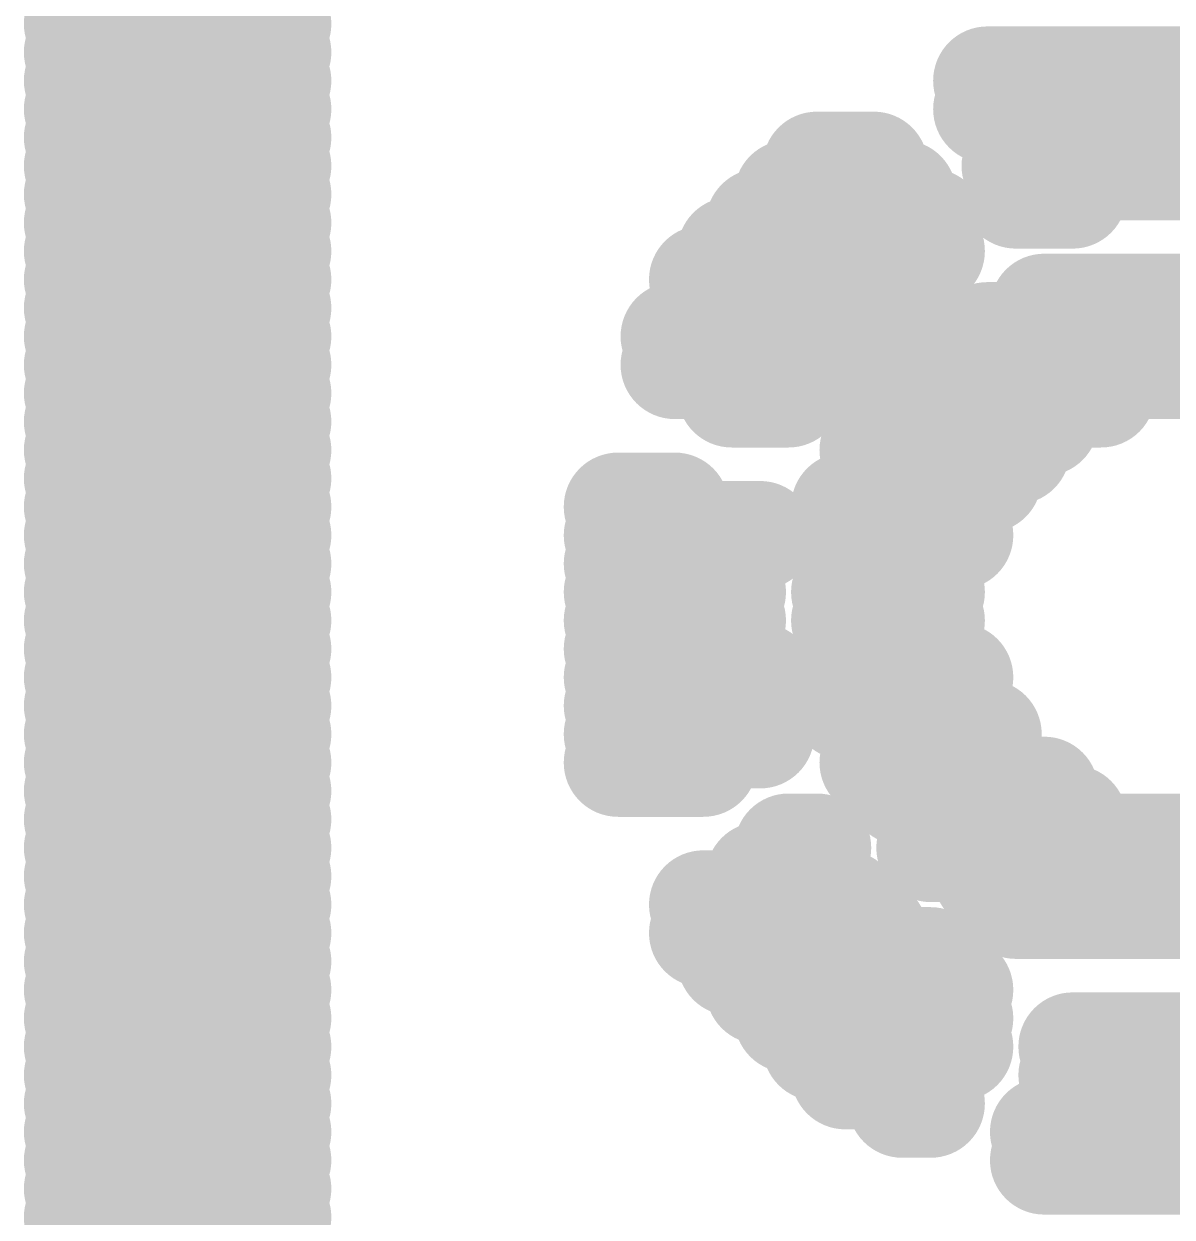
# Model space of a CAD drawing. Header units: inches. Extents: x -4.4 to 45.3, y -0.3 to 53.7.
# Drawn here: x 19.359 to 20.165, y 10.885 to 11.723 of the extents above; entities that cross this region are included whole.
import ezdxf

# ---------------------------------------------------------------- set-up
doc = ezdxf.new("R2010")
doc.units = ezdxf.units.IN
doc.layers.add('Bottom Overlay', color=54, linetype='Continuous')

msp = doc.modelspace()

# ---------------------------------------------------------------- linework, layer by layer
at = {"layer": 'Bottom Overlay'}
for points in [[(19.39683, 11.74286, 0.0762, 0.0762, 0), (19.43671, 11.74286, 0.0762, 0.0762, 0)], [(19.49653, 11.74286, 0.0762, 0.0762, 0), (19.53641, 11.74286, 0.0762, 0.0762, 0)], [(19.39683, 11.72293, 0.0762, 0.0762, 0), (19.43671, 11.72293, 0.0762, 0.0762, 0)], [(19.49653, 11.72293, 0.0762, 0.0762, 0), (19.53641, 11.72293, 0.0762, 0.0762, 0)], [(19.39683, 11.70298, 0.0762, 0.0762, 0), (19.43671, 11.70298, 0.0762, 0.0762, 0)], [(19.49653, 11.70298, 0.0762, 0.0762, 0), (19.53641, 11.70298, 0.0762, 0.0762, 0)], [(19.39683, 11.68304, 0.0762, 0.0762, 0), (19.43671, 11.68304, 0.0762, 0.0762, 0)], [(19.49653, 11.68304, 0.0762, 0.0762, 0), (19.53641, 11.68304, 0.0762, 0.0762, 0)], [(20.03491, 11.68304, 0.0762, 0.0762, 0), (20.25425, 11.68304, 0.0762, 0.0762, 0)], [(19.39683, 11.6631, 0.0762, 0.0762, 0), (19.43671, 11.6631, 0.0762, 0.0762, 0)], [(19.49653, 11.6631, 0.0762, 0.0762, 0), (19.53641, 11.6631, 0.0762, 0.0762, 0)], [(20.03491, 11.6631, 0.0762, 0.0762, 0), (20.23431, 11.6631, 0.0762, 0.0762, 0)], [(19.39683, 11.64316, 0.0762, 0.0762, 0), (19.43671, 11.64316, 0.0762, 0.0762, 0)], [(19.49653, 11.64316, 0.0762, 0.0762, 0), (19.53641, 11.64316, 0.0762, 0.0762, 0)], [(20.05485, 11.64316, 0.0762, 0.0762, 0), (20.23431, 11.64316, 0.0762, 0.0762, 0)], [(19.39683, 11.62322, 0.0762, 0.0762, 0), (19.43671, 11.62322, 0.0762, 0.0762, 0)], [(19.49653, 11.62322, 0.0762, 0.0762, 0), (19.53641, 11.62322, 0.0762, 0.0762, 0)], [(19.91527, 11.62322, 0.0762, 0.0762, 0), (19.95515, 11.62322, 0.0762, 0.0762, 0)], [(20.05485, 11.62322, 0.0762, 0.0762, 0), (20.23431, 11.62322, 0.0762, 0.0762, 0)], [(19.39683, 11.60328, 0.0762, 0.0762, 0), (19.43671, 11.60328, 0.0762, 0.0762, 0)], [(19.49653, 11.60328, 0.0762, 0.0762, 0), (19.53641, 11.60328, 0.0762, 0.0762, 0)], [(19.89533, 11.60328, 0.0762, 0.0762, 0), (19.97509, 11.60328, 0.0762, 0.0762, 0)], [(20.05485, 11.60328, 0.0762, 0.0762, 0), (20.09473, 11.60328, 0.0762, 0.0762, 0)], [(19.39683, 11.58334, 0.0762, 0.0762, 0), (19.43671, 11.58334, 0.0762, 0.0762, 0)], [(19.49653, 11.58334, 0.0762, 0.0762, 0), (19.53641, 11.58334, 0.0762, 0.0762, 0)], [(19.87539, 11.58334, 0.0762, 0.0762, 0), (19.99503, 11.58334, 0.0762, 0.0762, 0)], [(19.39683, 11.5634, 0.0762, 0.0762, 0), (19.43671, 11.5634, 0.0762, 0.0762, 0)], [(19.49653, 11.5634, 0.0762, 0.0762, 0), (19.53641, 11.5634, 0.0762, 0.0762, 0)], [(19.85545, 11.5634, 0.0762, 0.0762, 0), (19.99503, 11.5634, 0.0762, 0.0762, 0)], [(19.39683, 11.54346, 0.0762, 0.0762, 0), (19.43671, 11.54346, 0.0762, 0.0762, 0)], [(19.49653, 11.54346, 0.0762, 0.0762, 0), (19.53641, 11.54346, 0.0762, 0.0762, 0)], [(19.83551, 11.54346, 0.0762, 0.0762, 0), (19.97509, 11.54346, 0.0762, 0.0762, 0)], [(19.39683, 11.52352, 0.0762, 0.0762, 0), (19.43671, 11.52352, 0.0762, 0.0762, 0)], [(19.49653, 11.52352, 0.0762, 0.0762, 0), (19.53641, 11.52352, 0.0762, 0.0762, 0)], [(19.83551, 11.52352, 0.0762, 0.0762, 0), (19.95515, 11.52352, 0.0762, 0.0762, 0)], [(20.07479, 11.52352, 0.0762, 0.0762, 0), (20.25425, 11.52352, 0.0762, 0.0762, 0)], [(19.39683, 11.50358, 0.0762, 0.0762, 0), (19.43671, 11.50358, 0.0762, 0.0762, 0)], [(19.49653, 11.50358, 0.0762, 0.0762, 0), (19.53641, 11.50358, 0.0762, 0.0762, 0)], [(19.81557, 11.50358, 0.0762, 0.0762, 0), (19.93521, 11.50358, 0.0762, 0.0762, 0)], [(20.03491, 11.50358, 0.0762, 0.0762, 0), (20.29414, 11.50358, 0.0762, 0.0762, 0)], [(19.39683, 11.48364, 0.0762, 0.0762, 0), (19.43671, 11.48364, 0.0762, 0.0762, 0)], [(19.49653, 11.48364, 0.0762, 0.0762, 0), (19.53641, 11.48364, 0.0762, 0.0762, 0)], [(19.81557, 11.48364, 0.0762, 0.0762, 0), (19.91527, 11.48364, 0.0762, 0.0762, 0)], [(20.01497, 11.48364, 0.0762, 0.0762, 0), (20.31407, 11.48364, 0.0762, 0.0762, 0)], [(19.39683, 11.4637, 0.0762, 0.0762, 0), (19.43671, 11.4637, 0.0762, 0.0762, 0)], [(19.49653, 11.4637, 0.0762, 0.0762, 0), (19.53641, 11.4637, 0.0762, 0.0762, 0)], [(19.85545, 11.4637, 0.0762, 0.0762, 0), (19.89533, 11.4637, 0.0762, 0.0762, 0)], [(19.99503, 11.4637, 0.0762, 0.0762, 0), (20.11467, 11.4637, 0.0762, 0.0762, 0)], [(19.39683, 11.44376, 0.0762, 0.0762, 0), (19.43671, 11.44376, 0.0762, 0.0762, 0)], [(19.49653, 11.44376, 0.0762, 0.0762, 0), (19.53641, 11.44376, 0.0762, 0.0762, 0)], [(19.97509, 11.44376, 0.0762, 0.0762, 0), (20.07479, 11.44376, 0.0762, 0.0762, 0)], [(19.39683, 11.42382, 0.0762, 0.0762, 0), (19.43671, 11.42382, 0.0762, 0.0762, 0)], [(19.49653, 11.42382, 0.0762, 0.0762, 0), (19.53641, 11.42382, 0.0762, 0.0762, 0)], [(19.95515, 11.42382, 0.0762, 0.0762, 0), (20.05485, 11.42382, 0.0762, 0.0762, 0)], [(19.39683, 11.40388, 0.0762, 0.0762, 0), (19.43671, 11.40388, 0.0762, 0.0762, 0)], [(19.49653, 11.40388, 0.0762, 0.0762, 0), (19.53641, 11.40388, 0.0762, 0.0762, 0)], [(19.95515, 11.40388, 0.0762, 0.0762, 0), (20.03491, 11.40388, 0.0762, 0.0762, 0)], [(19.39683, 11.38394, 0.0762, 0.0762, 0), (19.43671, 11.38394, 0.0762, 0.0762, 0)], [(19.49653, 11.38394, 0.0762, 0.0762, 0), (19.53641, 11.38394, 0.0762, 0.0762, 0)], [(19.77569, 11.38394, 0.0762, 0.0762, 0), (19.81557, 11.38394, 0.0762, 0.0762, 0)], [(19.93521, 11.38394, 0.0762, 0.0762, 0), (20.01497, 11.38394, 0.0762, 0.0762, 0)], [(19.39683, 11.364, 0.0762, 0.0762, 0), (19.43671, 11.364, 0.0762, 0.0762, 0)], [(19.49653, 11.364, 0.0762, 0.0762, 0), (19.53641, 11.364, 0.0762, 0.0762, 0)], [(19.77569, 11.364, 0.0762, 0.0762, 0), (19.87539, 11.364, 0.0762, 0.0762, 0)], [(19.93521, 11.364, 0.0762, 0.0762, 0), (20.01497, 11.364, 0.0762, 0.0762, 0)], [(19.39683, 11.34406, 0.0762, 0.0762, 0), (19.43671, 11.34406, 0.0762, 0.0762, 0)], [(19.49653, 11.34406, 0.0762, 0.0762, 0), (19.53641, 11.34406, 0.0762, 0.0762, 0)], [(19.77569, 11.34406, 0.0762, 0.0762, 0), (19.85545, 11.34406, 0.0762, 0.0762, 0)], [(19.93521, 11.34406, 0.0762, 0.0762, 0), (19.99503, 11.34406, 0.0762, 0.0762, 0)], [(19.39683, 11.32412, 0.0762, 0.0762, 0), (19.43671, 11.32412, 0.0762, 0.0762, 0)], [(19.49653, 11.32412, 0.0762, 0.0762, 0), (19.53641, 11.32412, 0.0762, 0.0762, 0)], [(19.77569, 11.32412, 0.0762, 0.0762, 0), (19.85545, 11.32412, 0.0762, 0.0762, 0)], [(19.93521, 11.32412, 0.0762, 0.0762, 0), (19.99503, 11.32412, 0.0762, 0.0762, 0)], [(19.39683, 11.30418, 0.0762, 0.0762, 0), (19.43671, 11.30418, 0.0762, 0.0762, 0)], [(19.49653, 11.30418, 0.0762, 0.0762, 0), (19.53641, 11.30418, 0.0762, 0.0762, 0)], [(19.77569, 11.30418, 0.0762, 0.0762, 0), (19.85545, 11.30418, 0.0762, 0.0762, 0)], [(19.93521, 11.30418, 0.0762, 0.0762, 0), (19.99503, 11.30418, 0.0762, 0.0762, 0)], [(19.39683, 11.28424, 0.0762, 0.0762, 0), (19.43671, 11.28424, 0.0762, 0.0762, 0)], [(19.49653, 11.28424, 0.0762, 0.0762, 0), (19.53641, 11.28424, 0.0762, 0.0762, 0)], [(19.77569, 11.28424, 0.0762, 0.0762, 0), (19.85545, 11.28424, 0.0762, 0.0762, 0)], [(19.93521, 11.28424, 0.0762, 0.0762, 0), (19.99503, 11.28424, 0.0762, 0.0762, 0)], [(19.39683, 11.2643, 0.0762, 0.0762, 0), (19.43671, 11.2643, 0.0762, 0.0762, 0)], [(19.49653, 11.2643, 0.0762, 0.0762, 0), (19.53641, 11.2643, 0.0762, 0.0762, 0)], [(19.77569, 11.2643, 0.0762, 0.0762, 0), (19.87539, 11.2643, 0.0762, 0.0762, 0)], [(19.93521, 11.2643, 0.0762, 0.0762, 0), (20.01497, 11.2643, 0.0762, 0.0762, 0)], [(19.39683, 11.24436, 0.0762, 0.0762, 0), (19.43671, 11.24436, 0.0762, 0.0762, 0)], [(19.49653, 11.24436, 0.0762, 0.0762, 0), (19.53641, 11.24436, 0.0762, 0.0762, 0)], [(19.77569, 11.24436, 0.0762, 0.0762, 0), (19.87539, 11.24436, 0.0762, 0.0762, 0)], [(19.93521, 11.24436, 0.0762, 0.0762, 0), (20.01497, 11.24436, 0.0762, 0.0762, 0)], [(19.39683, 11.22442, 0.0762, 0.0762, 0), (19.43671, 11.22442, 0.0762, 0.0762, 0)], [(19.49653, 11.22442, 0.0762, 0.0762, 0), (19.53641, 11.22442, 0.0762, 0.0762, 0)], [(19.77569, 11.22442, 0.0762, 0.0762, 0), (19.87539, 11.22442, 0.0762, 0.0762, 0)], [(19.95515, 11.22442, 0.0762, 0.0762, 0), (20.03491, 11.22442, 0.0762, 0.0762, 0)], [(19.39683, 11.20448, 0.0762, 0.0762, 0), (19.43671, 11.20448, 0.0762, 0.0762, 0)], [(19.49653, 11.20448, 0.0762, 0.0762, 0), (19.53641, 11.20448, 0.0762, 0.0762, 0)], [(19.77569, 11.20448, 0.0762, 0.0762, 0), (19.83551, 11.20448, 0.0762, 0.0762, 0)], [(19.95515, 11.20448, 0.0762, 0.0762, 0), (20.03491, 11.20448, 0.0762, 0.0762, 0)], [(19.39683, 11.18454, 0.0762, 0.0762, 0), (19.43671, 11.18454, 0.0762, 0.0762, 0)], [(19.49653, 11.18454, 0.0762, 0.0762, 0), (19.53641, 11.18454, 0.0762, 0.0762, 0)], [(19.97509, 11.18454, 0.0762, 0.0762, 0), (20.07479, 11.18454, 0.0762, 0.0762, 0)], [(19.39683, 11.1646, 0.0762, 0.0762, 0), (19.43671, 11.1646, 0.0762, 0.0762, 0)], [(19.49653, 11.1646, 0.0762, 0.0762, 0), (19.53641, 11.1646, 0.0762, 0.0762, 0)], [(19.99503, 11.1646, 0.0762, 0.0762, 0), (20.09473, 11.1646, 0.0762, 0.0762, 0)], [(19.39683, 11.14466, 0.0762, 0.0762, 0), (19.43671, 11.14466, 0.0762, 0.0762, 0)], [(19.49653, 11.14466, 0.0762, 0.0762, 0), (19.53641, 11.14466, 0.0762, 0.0762, 0)], [(19.89533, 11.14466, 0.0762, 0.0762, 0), (19.91527, 11.14466, 0.0762, 0.0762, 0)], [(19.99503, 11.14466, 0.0762, 0.0762, 0), (20.31407, 11.14466, 0.0762, 0.0762, 0)], [(19.39683, 11.12472, 0.0762, 0.0762, 0), (19.43671, 11.12472, 0.0762, 0.0762, 0)], [(19.49653, 11.12472, 0.0762, 0.0762, 0), (19.53641, 11.12472, 0.0762, 0.0762, 0)], [(19.87539, 11.12472, 0.0762, 0.0762, 0), (19.91527, 11.12472, 0.0762, 0.0762, 0)], [(20.03491, 11.12472, 0.0762, 0.0762, 0), (20.29414, 11.12472, 0.0762, 0.0762, 0)], [(19.39683, 11.10478, 0.0762, 0.0762, 0), (19.43671, 11.10478, 0.0762, 0.0762, 0)], [(19.49653, 11.10478, 0.0762, 0.0762, 0), (19.53641, 11.10478, 0.0762, 0.0762, 0)], [(19.83551, 11.10478, 0.0762, 0.0762, 0), (19.93521, 11.10478, 0.0762, 0.0762, 0)], [(20.05485, 11.10478, 0.0762, 0.0762, 0), (20.25425, 11.10478, 0.0762, 0.0762, 0)], [(19.39683, 11.08484, 0.0762, 0.0762, 0), (19.43671, 11.08484, 0.0762, 0.0762, 0)], [(19.49653, 11.08484, 0.0762, 0.0762, 0), (19.53641, 11.08484, 0.0762, 0.0762, 0)], [(19.83551, 11.08484, 0.0762, 0.0762, 0), (19.95515, 11.08484, 0.0762, 0.0762, 0)], [(19.39683, 11.0649, 0.0762, 0.0762, 0), (19.43671, 11.0649, 0.0762, 0.0762, 0)], [(19.49653, 11.0649, 0.0762, 0.0762, 0), (19.53641, 11.0649, 0.0762, 0.0762, 0)], [(19.85545, 11.0649, 0.0762, 0.0762, 0), (19.99503, 11.0649, 0.0762, 0.0762, 0)], [(19.39683, 11.04496, 0.0762, 0.0762, 0), (19.43671, 11.04496, 0.0762, 0.0762, 0)], [(19.49653, 11.04496, 0.0762, 0.0762, 0), (19.53641, 11.04496, 0.0762, 0.0762, 0)], [(19.87539, 11.04496, 0.0762, 0.0762, 0), (20.01497, 11.04496, 0.0762, 0.0762, 0)], [(19.39683, 11.02502, 0.0762, 0.0762, 0), (19.43671, 11.02502, 0.0762, 0.0762, 0)], [(19.49653, 11.02502, 0.0762, 0.0762, 0), (19.53641, 11.02502, 0.0762, 0.0762, 0)], [(19.89533, 11.02502, 0.0762, 0.0762, 0), (20.01497, 11.02502, 0.0762, 0.0762, 0)], [(19.39683, 11.00508, 0.0762, 0.0762, 0), (19.43671, 11.00508, 0.0762, 0.0762, 0)], [(19.49653, 11.00508, 0.0762, 0.0762, 0), (19.53641, 11.00508, 0.0762, 0.0762, 0)], [(19.91527, 11.00508, 0.0762, 0.0762, 0), (20.01497, 11.00508, 0.0762, 0.0762, 0)], [(20.09473, 11.00508, 0.0762, 0.0762, 0), (20.25425, 11.00508, 0.0762, 0.0762, 0)], [(19.39683, 10.98514, 0.0762, 0.0762, 0), (19.43671, 10.98514, 0.0762, 0.0762, 0)], [(19.49653, 10.98514, 0.0762, 0.0762, 0), (19.53641, 10.98514, 0.0762, 0.0762, 0)], [(19.93521, 10.98514, 0.0762, 0.0762, 0), (19.99503, 10.98514, 0.0762, 0.0762, 0)], [(20.09473, 10.98514, 0.0762, 0.0762, 0), (20.2742, 10.98514, 0.0762, 0.0762, 0)], [(19.39683, 10.9652, 0.0762, 0.0762, 0), (19.43671, 10.9652, 0.0762, 0.0762, 0)], [(19.49653, 10.9652, 0.0762, 0.0762, 0), (19.53641, 10.9652, 0.0762, 0.0762, 0)], [(19.97509, 10.9652, 0.0762, 0.0762, 0), (19.99503, 10.9652, 0.0762, 0.0762, 0)], [(20.09473, 10.9652, 0.0762, 0.0762, 0), (20.2742, 10.9652, 0.0762, 0.0762, 0)], [(19.39683, 10.94526, 0.0762, 0.0762, 0), (19.43671, 10.94526, 0.0762, 0.0762, 0)], [(19.49653, 10.94526, 0.0762, 0.0762, 0), (19.53641, 10.94526, 0.0762, 0.0762, 0)], [(20.07479, 10.94526, 0.0762, 0.0762, 0), (20.29414, 10.94526, 0.0762, 0.0762, 0)], [(19.39683, 10.92532, 0.0762, 0.0762, 0), (19.43671, 10.92532, 0.0762, 0.0762, 0)], [(19.49653, 10.92532, 0.0762, 0.0762, 0), (19.53641, 10.92532, 0.0762, 0.0762, 0)], [(20.07479, 10.92532, 0.0762, 0.0762, 0), (20.23431, 10.92532, 0.0762, 0.0762, 0)], [(19.39683, 10.90538, 0.0762, 0.0762, 0), (19.43671, 10.90538, 0.0762, 0.0762, 0)], [(19.49653, 10.90538, 0.0762, 0.0762, 0), (19.53641, 10.90538, 0.0762, 0.0762, 0)], [(19.39683, 10.88544, 0.0762, 0.0762, 0), (19.43671, 10.88544, 0.0762, 0.0762, 0)], [(19.49653, 10.88544, 0.0762, 0.0762, 0), (19.53641, 10.88544, 0.0762, 0.0762, 0)], [(19.39683, 10.8655, 0.0762, 0.0762, 0), (19.43671, 10.8655, 0.0762, 0.0762, 0)], [(19.49653, 10.8655, 0.0762, 0.0762, 0), (19.53641, 10.8655, 0.0762, 0.0762, 0)]]:
    msp.add_lwpolyline(points, format="xyseb", dxfattribs=at)
for points in [[(19.37778, 11.74286, 0.0381, 0.0381, 1), (19.41588, 11.74286, 0.0381, 0.0381, 1)], [(19.41766, 11.74286, 0.0381, 0.0381, 1), (19.45576, 11.74286, 0.0381, 0.0381, 1)], [(19.47748, 11.74286, 0.0381, 0.0381, 1), (19.51558, 11.74286, 0.0381, 0.0381, 1)], [(19.51736, 11.74286, 0.0381, 0.0381, 1), (19.55546, 11.74286, 0.0381, 0.0381, 1)], [(19.37778, 11.72293, 0.0381, 0.0381, 1), (19.41588, 11.72293, 0.0381, 0.0381, 1)], [(19.41766, 11.72293, 0.0381, 0.0381, 1), (19.45576, 11.72293, 0.0381, 0.0381, 1)], [(19.47748, 11.72293, 0.0381, 0.0381, 1), (19.51558, 11.72293, 0.0381, 0.0381, 1)], [(19.51736, 11.72293, 0.0381, 0.0381, 1), (19.55546, 11.72293, 0.0381, 0.0381, 1)], [(19.37778, 11.70298, 0.0381, 0.0381, 1), (19.41588, 11.70298, 0.0381, 0.0381, 1)], [(19.41766, 11.70298, 0.0381, 0.0381, 1), (19.45576, 11.70298, 0.0381, 0.0381, 1)], [(19.47748, 11.70298, 0.0381, 0.0381, 1), (19.51558, 11.70298, 0.0381, 0.0381, 1)], [(19.51736, 11.70298, 0.0381, 0.0381, 1), (19.55546, 11.70298, 0.0381, 0.0381, 1)], [(19.37778, 11.68304, 0.0381, 0.0381, 1), (19.41588, 11.68304, 0.0381, 0.0381, 1)], [(19.41766, 11.68304, 0.0381, 0.0381, 1), (19.45576, 11.68304, 0.0381, 0.0381, 1)], [(19.47748, 11.68304, 0.0381, 0.0381, 1), (19.51558, 11.68304, 0.0381, 0.0381, 1)], [(19.51736, 11.68304, 0.0381, 0.0381, 1), (19.55546, 11.68304, 0.0381, 0.0381, 1)], [(20.01586, 11.68304, 0.0381, 0.0381, 1), (20.05396, 11.68304, 0.0381, 0.0381, 1)], [(19.37778, 11.6631, 0.0381, 0.0381, 1), (19.41588, 11.6631, 0.0381, 0.0381, 1)], [(19.41766, 11.6631, 0.0381, 0.0381, 1), (19.45576, 11.6631, 0.0381, 0.0381, 1)], [(19.47748, 11.6631, 0.0381, 0.0381, 1), (19.51558, 11.6631, 0.0381, 0.0381, 1)], [(19.51736, 11.6631, 0.0381, 0.0381, 1), (19.55546, 11.6631, 0.0381, 0.0381, 1)], [(20.01586, 11.6631, 0.0381, 0.0381, 1), (20.05396, 11.6631, 0.0381, 0.0381, 1)], [(19.37778, 11.64316, 0.0381, 0.0381, 1), (19.41588, 11.64316, 0.0381, 0.0381, 1)], [(19.41766, 11.64316, 0.0381, 0.0381, 1), (19.45576, 11.64316, 0.0381, 0.0381, 1)], [(19.47748, 11.64316, 0.0381, 0.0381, 1), (19.51558, 11.64316, 0.0381, 0.0381, 1)], [(19.51736, 11.64316, 0.0381, 0.0381, 1), (19.55546, 11.64316, 0.0381, 0.0381, 1)], [(20.0358, 11.64316, 0.0381, 0.0381, 1), (20.0739, 11.64316, 0.0381, 0.0381, 1)], [(19.37778, 11.62322, 0.0381, 0.0381, 1), (19.41588, 11.62322, 0.0381, 0.0381, 1)], [(19.41766, 11.62322, 0.0381, 0.0381, 1), (19.45576, 11.62322, 0.0381, 0.0381, 1)], [(19.47748, 11.62322, 0.0381, 0.0381, 1), (19.51558, 11.62322, 0.0381, 0.0381, 1)], [(19.51736, 11.62322, 0.0381, 0.0381, 1), (19.55546, 11.62322, 0.0381, 0.0381, 1)], [(19.89622, 11.62322, 0.0381, 0.0381, 1), (19.93432, 11.62322, 0.0381, 0.0381, 1)], [(19.9361, 11.62322, 0.0381, 0.0381, 1), (19.9742, 11.62322, 0.0381, 0.0381, 1)], [(20.0358, 11.62322, 0.0381, 0.0381, 1), (20.0739, 11.62322, 0.0381, 0.0381, 1)], [(19.37778, 11.60328, 0.0381, 0.0381, 1), (19.41588, 11.60328, 0.0381, 0.0381, 1)], [(19.41766, 11.60328, 0.0381, 0.0381, 1), (19.45576, 11.60328, 0.0381, 0.0381, 1)], [(19.47748, 11.60328, 0.0381, 0.0381, 1), (19.51558, 11.60328, 0.0381, 0.0381, 1)], [(19.51736, 11.60328, 0.0381, 0.0381, 1), (19.55546, 11.60328, 0.0381, 0.0381, 1)], [(19.87628, 11.60328, 0.0381, 0.0381, 1), (19.91438, 11.60328, 0.0381, 0.0381, 1)], [(19.95604, 11.60328, 0.0381, 0.0381, 1), (19.99414, 11.60328, 0.0381, 0.0381, 1)], [(20.0358, 11.60328, 0.0381, 0.0381, 1), (20.0739, 11.60328, 0.0381, 0.0381, 1)], [(20.07568, 11.60328, 0.0381, 0.0381, 1), (20.11378, 11.60328, 0.0381, 0.0381, 1)], [(19.37778, 11.58334, 0.0381, 0.0381, 1), (19.41588, 11.58334, 0.0381, 0.0381, 1)], [(19.41766, 11.58334, 0.0381, 0.0381, 1), (19.45576, 11.58334, 0.0381, 0.0381, 1)], [(19.47748, 11.58334, 0.0381, 0.0381, 1), (19.51558, 11.58334, 0.0381, 0.0381, 1)], [(19.51736, 11.58334, 0.0381, 0.0381, 1), (19.55546, 11.58334, 0.0381, 0.0381, 1)], [(19.85634, 11.58334, 0.0381, 0.0381, 1), (19.89444, 11.58334, 0.0381, 0.0381, 1)], [(19.97598, 11.58334, 0.0381, 0.0381, 1), (20.01408, 11.58334, 0.0381, 0.0381, 1)], [(19.37778, 11.5634, 0.0381, 0.0381, 1), (19.41588, 11.5634, 0.0381, 0.0381, 1)], [(19.41766, 11.5634, 0.0381, 0.0381, 1), (19.45576, 11.5634, 0.0381, 0.0381, 1)], [(19.47748, 11.5634, 0.0381, 0.0381, 1), (19.51558, 11.5634, 0.0381, 0.0381, 1)], [(19.51736, 11.5634, 0.0381, 0.0381, 1), (19.55546, 11.5634, 0.0381, 0.0381, 1)], [(19.8364, 11.5634, 0.0381, 0.0381, 1), (19.8745, 11.5634, 0.0381, 0.0381, 1)], [(19.97598, 11.5634, 0.0381, 0.0381, 1), (20.01408, 11.5634, 0.0381, 0.0381, 1)], [(19.37778, 11.54346, 0.0381, 0.0381, 1), (19.41588, 11.54346, 0.0381, 0.0381, 1)], [(19.41766, 11.54346, 0.0381, 0.0381, 1), (19.45576, 11.54346, 0.0381, 0.0381, 1)], [(19.47748, 11.54346, 0.0381, 0.0381, 1), (19.51558, 11.54346, 0.0381, 0.0381, 1)], [(19.51736, 11.54346, 0.0381, 0.0381, 1), (19.55546, 11.54346, 0.0381, 0.0381, 1)], [(19.81646, 11.54346, 0.0381, 0.0381, 1), (19.85456, 11.54346, 0.0381, 0.0381, 1)], [(19.95604, 11.54346, 0.0381, 0.0381, 1), (19.99414, 11.54346, 0.0381, 0.0381, 1)], [(19.37778, 11.52352, 0.0381, 0.0381, 1), (19.41588, 11.52352, 0.0381, 0.0381, 1)], [(19.41766, 11.52352, 0.0381, 0.0381, 1), (19.45576, 11.52352, 0.0381, 0.0381, 1)], [(19.47748, 11.52352, 0.0381, 0.0381, 1), (19.51558, 11.52352, 0.0381, 0.0381, 1)], [(19.51736, 11.52352, 0.0381, 0.0381, 1), (19.55546, 11.52352, 0.0381, 0.0381, 1)], [(19.81646, 11.52352, 0.0381, 0.0381, 1), (19.85456, 11.52352, 0.0381, 0.0381, 1)], [(19.9361, 11.52352, 0.0381, 0.0381, 1), (19.9742, 11.52352, 0.0381, 0.0381, 1)], [(20.05574, 11.52352, 0.0381, 0.0381, 1), (20.09384, 11.52352, 0.0381, 0.0381, 1)], [(19.37778, 11.50358, 0.0381, 0.0381, 1), (19.41588, 11.50358, 0.0381, 0.0381, 1)], [(19.41766, 11.50358, 0.0381, 0.0381, 1), (19.45576, 11.50358, 0.0381, 0.0381, 1)], [(19.47748, 11.50358, 0.0381, 0.0381, 1), (19.51558, 11.50358, 0.0381, 0.0381, 1)], [(19.51736, 11.50358, 0.0381, 0.0381, 1), (19.55546, 11.50358, 0.0381, 0.0381, 1)], [(19.79652, 11.50358, 0.0381, 0.0381, 1), (19.83462, 11.50358, 0.0381, 0.0381, 1)], [(19.91616, 11.50358, 0.0381, 0.0381, 1), (19.95426, 11.50358, 0.0381, 0.0381, 1)], [(20.01586, 11.50358, 0.0381, 0.0381, 1), (20.05396, 11.50358, 0.0381, 0.0381, 1)], [(19.37778, 11.48364, 0.0381, 0.0381, 1), (19.41588, 11.48364, 0.0381, 0.0381, 1)], [(19.41766, 11.48364, 0.0381, 0.0381, 1), (19.45576, 11.48364, 0.0381, 0.0381, 1)], [(19.47748, 11.48364, 0.0381, 0.0381, 1), (19.51558, 11.48364, 0.0381, 0.0381, 1)], [(19.51736, 11.48364, 0.0381, 0.0381, 1), (19.55546, 11.48364, 0.0381, 0.0381, 1)], [(19.79652, 11.48364, 0.0381, 0.0381, 1), (19.83462, 11.48364, 0.0381, 0.0381, 1)], [(19.89622, 11.48364, 0.0381, 0.0381, 1), (19.93432, 11.48364, 0.0381, 0.0381, 1)], [(19.99592, 11.48364, 0.0381, 0.0381, 1), (20.03402, 11.48364, 0.0381, 0.0381, 1)], [(19.37778, 11.4637, 0.0381, 0.0381, 1), (19.41588, 11.4637, 0.0381, 0.0381, 1)], [(19.41766, 11.4637, 0.0381, 0.0381, 1), (19.45576, 11.4637, 0.0381, 0.0381, 1)], [(19.47748, 11.4637, 0.0381, 0.0381, 1), (19.51558, 11.4637, 0.0381, 0.0381, 1)], [(19.51736, 11.4637, 0.0381, 0.0381, 1), (19.55546, 11.4637, 0.0381, 0.0381, 1)], [(19.8364, 11.4637, 0.0381, 0.0381, 1), (19.8745, 11.4637, 0.0381, 0.0381, 1)], [(19.87628, 11.4637, 0.0381, 0.0381, 1), (19.91438, 11.4637, 0.0381, 0.0381, 1)], [(19.97598, 11.4637, 0.0381, 0.0381, 1), (20.01408, 11.4637, 0.0381, 0.0381, 1)], [(20.09562, 11.4637, 0.0381, 0.0381, 1), (20.13372, 11.4637, 0.0381, 0.0381, 1)], [(19.37778, 11.44376, 0.0381, 0.0381, 1), (19.41588, 11.44376, 0.0381, 0.0381, 1)], [(19.41766, 11.44376, 0.0381, 0.0381, 1), (19.45576, 11.44376, 0.0381, 0.0381, 1)], [(19.47748, 11.44376, 0.0381, 0.0381, 1), (19.51558, 11.44376, 0.0381, 0.0381, 1)], [(19.51736, 11.44376, 0.0381, 0.0381, 1), (19.55546, 11.44376, 0.0381, 0.0381, 1)], [(19.95604, 11.44376, 0.0381, 0.0381, 1), (19.99414, 11.44376, 0.0381, 0.0381, 1)], [(20.05574, 11.44376, 0.0381, 0.0381, 1), (20.09384, 11.44376, 0.0381, 0.0381, 1)], [(19.37778, 11.42382, 0.0381, 0.0381, 1), (19.41588, 11.42382, 0.0381, 0.0381, 1)], [(19.41766, 11.42382, 0.0381, 0.0381, 1), (19.45576, 11.42382, 0.0381, 0.0381, 1)], [(19.47748, 11.42382, 0.0381, 0.0381, 1), (19.51558, 11.42382, 0.0381, 0.0381, 1)], [(19.51736, 11.42382, 0.0381, 0.0381, 1), (19.55546, 11.42382, 0.0381, 0.0381, 1)], [(19.9361, 11.42382, 0.0381, 0.0381, 1), (19.9742, 11.42382, 0.0381, 0.0381, 1)], [(20.0358, 11.42382, 0.0381, 0.0381, 1), (20.0739, 11.42382, 0.0381, 0.0381, 1)], [(19.37778, 11.40388, 0.0381, 0.0381, 1), (19.41588, 11.40388, 0.0381, 0.0381, 1)], [(19.41766, 11.40388, 0.0381, 0.0381, 1), (19.45576, 11.40388, 0.0381, 0.0381, 1)], [(19.47748, 11.40388, 0.0381, 0.0381, 1), (19.51558, 11.40388, 0.0381, 0.0381, 1)], [(19.51736, 11.40388, 0.0381, 0.0381, 1), (19.55546, 11.40388, 0.0381, 0.0381, 1)], [(19.9361, 11.40388, 0.0381, 0.0381, 1), (19.9742, 11.40388, 0.0381, 0.0381, 1)], [(20.01586, 11.40388, 0.0381, 0.0381, 1), (20.05396, 11.40388, 0.0381, 0.0381, 1)], [(19.37778, 11.38394, 0.0381, 0.0381, 1), (19.41588, 11.38394, 0.0381, 0.0381, 1)], [(19.41766, 11.38394, 0.0381, 0.0381, 1), (19.45576, 11.38394, 0.0381, 0.0381, 1)], [(19.47748, 11.38394, 0.0381, 0.0381, 1), (19.51558, 11.38394, 0.0381, 0.0381, 1)], [(19.51736, 11.38394, 0.0381, 0.0381, 1), (19.55546, 11.38394, 0.0381, 0.0381, 1)], [(19.75664, 11.38394, 0.0381, 0.0381, 1), (19.79474, 11.38394, 0.0381, 0.0381, 1)], [(19.79652, 11.38394, 0.0381, 0.0381, 1), (19.83462, 11.38394, 0.0381, 0.0381, 1)], [(19.91616, 11.38394, 0.0381, 0.0381, 1), (19.95426, 11.38394, 0.0381, 0.0381, 1)], [(19.99592, 11.38394, 0.0381, 0.0381, 1), (20.03402, 11.38394, 0.0381, 0.0381, 1)], [(19.37778, 11.364, 0.0381, 0.0381, 1), (19.41588, 11.364, 0.0381, 0.0381, 1)], [(19.41766, 11.364, 0.0381, 0.0381, 1), (19.45576, 11.364, 0.0381, 0.0381, 1)], [(19.47748, 11.364, 0.0381, 0.0381, 1), (19.51558, 11.364, 0.0381, 0.0381, 1)], [(19.51736, 11.364, 0.0381, 0.0381, 1), (19.55546, 11.364, 0.0381, 0.0381, 1)], [(19.75664, 11.364, 0.0381, 0.0381, 1), (19.79474, 11.364, 0.0381, 0.0381, 1)], [(19.85634, 11.364, 0.0381, 0.0381, 1), (19.89444, 11.364, 0.0381, 0.0381, 1)], [(19.91616, 11.364, 0.0381, 0.0381, 1), (19.95426, 11.364, 0.0381, 0.0381, 1)], [(19.99592, 11.364, 0.0381, 0.0381, 1), (20.03402, 11.364, 0.0381, 0.0381, 1)], [(19.37778, 11.34406, 0.0381, 0.0381, 1), (19.41588, 11.34406, 0.0381, 0.0381, 1)], [(19.41766, 11.34406, 0.0381, 0.0381, 1), (19.45576, 11.34406, 0.0381, 0.0381, 1)], [(19.47748, 11.34406, 0.0381, 0.0381, 1), (19.51558, 11.34406, 0.0381, 0.0381, 1)], [(19.51736, 11.34406, 0.0381, 0.0381, 1), (19.55546, 11.34406, 0.0381, 0.0381, 1)], [(19.75664, 11.34406, 0.0381, 0.0381, 1), (19.79474, 11.34406, 0.0381, 0.0381, 1)], [(19.8364, 11.34406, 0.0381, 0.0381, 1), (19.8745, 11.34406, 0.0381, 0.0381, 1)], [(19.91616, 11.34406, 0.0381, 0.0381, 1), (19.95426, 11.34406, 0.0381, 0.0381, 1)], [(19.97598, 11.34406, 0.0381, 0.0381, 1), (20.01408, 11.34406, 0.0381, 0.0381, 1)], [(19.37778, 11.32412, 0.0381, 0.0381, 1), (19.41588, 11.32412, 0.0381, 0.0381, 1)], [(19.41766, 11.32412, 0.0381, 0.0381, 1), (19.45576, 11.32412, 0.0381, 0.0381, 1)], [(19.47748, 11.32412, 0.0381, 0.0381, 1), (19.51558, 11.32412, 0.0381, 0.0381, 1)], [(19.51736, 11.32412, 0.0381, 0.0381, 1), (19.55546, 11.32412, 0.0381, 0.0381, 1)], [(19.75664, 11.32412, 0.0381, 0.0381, 1), (19.79474, 11.32412, 0.0381, 0.0381, 1)], [(19.8364, 11.32412, 0.0381, 0.0381, 1), (19.8745, 11.32412, 0.0381, 0.0381, 1)], [(19.91616, 11.32412, 0.0381, 0.0381, 1), (19.95426, 11.32412, 0.0381, 0.0381, 1)], [(19.97598, 11.32412, 0.0381, 0.0381, 1), (20.01408, 11.32412, 0.0381, 0.0381, 1)], [(19.37778, 11.30418, 0.0381, 0.0381, 1), (19.41588, 11.30418, 0.0381, 0.0381, 1)], [(19.41766, 11.30418, 0.0381, 0.0381, 1), (19.45576, 11.30418, 0.0381, 0.0381, 1)], [(19.47748, 11.30418, 0.0381, 0.0381, 1), (19.51558, 11.30418, 0.0381, 0.0381, 1)], [(19.51736, 11.30418, 0.0381, 0.0381, 1), (19.55546, 11.30418, 0.0381, 0.0381, 1)], [(19.75664, 11.30418, 0.0381, 0.0381, 1), (19.79474, 11.30418, 0.0381, 0.0381, 1)], [(19.8364, 11.30418, 0.0381, 0.0381, 1), (19.8745, 11.30418, 0.0381, 0.0381, 1)], [(19.91616, 11.30418, 0.0381, 0.0381, 1), (19.95426, 11.30418, 0.0381, 0.0381, 1)], [(19.97598, 11.30418, 0.0381, 0.0381, 1), (20.01408, 11.30418, 0.0381, 0.0381, 1)], [(19.37778, 11.28424, 0.0381, 0.0381, 1), (19.41588, 11.28424, 0.0381, 0.0381, 1)], [(19.41766, 11.28424, 0.0381, 0.0381, 1), (19.45576, 11.28424, 0.0381, 0.0381, 1)], [(19.47748, 11.28424, 0.0381, 0.0381, 1), (19.51558, 11.28424, 0.0381, 0.0381, 1)], [(19.51736, 11.28424, 0.0381, 0.0381, 1), (19.55546, 11.28424, 0.0381, 0.0381, 1)], [(19.75664, 11.28424, 0.0381, 0.0381, 1), (19.79474, 11.28424, 0.0381, 0.0381, 1)], [(19.8364, 11.28424, 0.0381, 0.0381, 1), (19.8745, 11.28424, 0.0381, 0.0381, 1)], [(19.91616, 11.28424, 0.0381, 0.0381, 1), (19.95426, 11.28424, 0.0381, 0.0381, 1)], [(19.97598, 11.28424, 0.0381, 0.0381, 1), (20.01408, 11.28424, 0.0381, 0.0381, 1)], [(19.37778, 11.2643, 0.0381, 0.0381, 1), (19.41588, 11.2643, 0.0381, 0.0381, 1)], [(19.41766, 11.2643, 0.0381, 0.0381, 1), (19.45576, 11.2643, 0.0381, 0.0381, 1)], [(19.47748, 11.2643, 0.0381, 0.0381, 1), (19.51558, 11.2643, 0.0381, 0.0381, 1)], [(19.51736, 11.2643, 0.0381, 0.0381, 1), (19.55546, 11.2643, 0.0381, 0.0381, 1)], [(19.75664, 11.2643, 0.0381, 0.0381, 1), (19.79474, 11.2643, 0.0381, 0.0381, 1)], [(19.85634, 11.2643, 0.0381, 0.0381, 1), (19.89444, 11.2643, 0.0381, 0.0381, 1)], [(19.91616, 11.2643, 0.0381, 0.0381, 1), (19.95426, 11.2643, 0.0381, 0.0381, 1)], [(19.99592, 11.2643, 0.0381, 0.0381, 1), (20.03402, 11.2643, 0.0381, 0.0381, 1)], [(19.37778, 11.24436, 0.0381, 0.0381, 1), (19.41588, 11.24436, 0.0381, 0.0381, 1)], [(19.41766, 11.24436, 0.0381, 0.0381, 1), (19.45576, 11.24436, 0.0381, 0.0381, 1)], [(19.47748, 11.24436, 0.0381, 0.0381, 1), (19.51558, 11.24436, 0.0381, 0.0381, 1)], [(19.51736, 11.24436, 0.0381, 0.0381, 1), (19.55546, 11.24436, 0.0381, 0.0381, 1)], [(19.75664, 11.24436, 0.0381, 0.0381, 1), (19.79474, 11.24436, 0.0381, 0.0381, 1)], [(19.85634, 11.24436, 0.0381, 0.0381, 1), (19.89444, 11.24436, 0.0381, 0.0381, 1)], [(19.91616, 11.24436, 0.0381, 0.0381, 1), (19.95426, 11.24436, 0.0381, 0.0381, 1)], [(19.99592, 11.24436, 0.0381, 0.0381, 1), (20.03402, 11.24436, 0.0381, 0.0381, 1)], [(19.37778, 11.22442, 0.0381, 0.0381, 1), (19.41588, 11.22442, 0.0381, 0.0381, 1)], [(19.41766, 11.22442, 0.0381, 0.0381, 1), (19.45576, 11.22442, 0.0381, 0.0381, 1)], [(19.47748, 11.22442, 0.0381, 0.0381, 1), (19.51558, 11.22442, 0.0381, 0.0381, 1)], [(19.51736, 11.22442, 0.0381, 0.0381, 1), (19.55546, 11.22442, 0.0381, 0.0381, 1)], [(19.75664, 11.22442, 0.0381, 0.0381, 1), (19.79474, 11.22442, 0.0381, 0.0381, 1)], [(19.85634, 11.22442, 0.0381, 0.0381, 1), (19.89444, 11.22442, 0.0381, 0.0381, 1)], [(19.9361, 11.22442, 0.0381, 0.0381, 1), (19.9742, 11.22442, 0.0381, 0.0381, 1)], [(20.01586, 11.22442, 0.0381, 0.0381, 1), (20.05396, 11.22442, 0.0381, 0.0381, 1)], [(19.37778, 11.20448, 0.0381, 0.0381, 1), (19.41588, 11.20448, 0.0381, 0.0381, 1)], [(19.41766, 11.20448, 0.0381, 0.0381, 1), (19.45576, 11.20448, 0.0381, 0.0381, 1)], [(19.47748, 11.20448, 0.0381, 0.0381, 1), (19.51558, 11.20448, 0.0381, 0.0381, 1)], [(19.51736, 11.20448, 0.0381, 0.0381, 1), (19.55546, 11.20448, 0.0381, 0.0381, 1)], [(19.75664, 11.20448, 0.0381, 0.0381, 1), (19.79474, 11.20448, 0.0381, 0.0381, 1)], [(19.81646, 11.20448, 0.0381, 0.0381, 1), (19.85456, 11.20448, 0.0381, 0.0381, 1)], [(19.9361, 11.20448, 0.0381, 0.0381, 1), (19.9742, 11.20448, 0.0381, 0.0381, 1)], [(20.01586, 11.20448, 0.0381, 0.0381, 1), (20.05396, 11.20448, 0.0381, 0.0381, 1)], [(19.37778, 11.18454, 0.0381, 0.0381, 1), (19.41588, 11.18454, 0.0381, 0.0381, 1)], [(19.41766, 11.18454, 0.0381, 0.0381, 1), (19.45576, 11.18454, 0.0381, 0.0381, 1)], [(19.47748, 11.18454, 0.0381, 0.0381, 1), (19.51558, 11.18454, 0.0381, 0.0381, 1)], [(19.51736, 11.18454, 0.0381, 0.0381, 1), (19.55546, 11.18454, 0.0381, 0.0381, 1)], [(19.95604, 11.18454, 0.0381, 0.0381, 1), (19.99414, 11.18454, 0.0381, 0.0381, 1)], [(20.05574, 11.18454, 0.0381, 0.0381, 1), (20.09384, 11.18454, 0.0381, 0.0381, 1)], [(19.37778, 11.1646, 0.0381, 0.0381, 1), (19.41588, 11.1646, 0.0381, 0.0381, 1)], [(19.41766, 11.1646, 0.0381, 0.0381, 1), (19.45576, 11.1646, 0.0381, 0.0381, 1)], [(19.47748, 11.1646, 0.0381, 0.0381, 1), (19.51558, 11.1646, 0.0381, 0.0381, 1)], [(19.51736, 11.1646, 0.0381, 0.0381, 1), (19.55546, 11.1646, 0.0381, 0.0381, 1)], [(19.97598, 11.1646, 0.0381, 0.0381, 1), (20.01408, 11.1646, 0.0381, 0.0381, 1)], [(20.07568, 11.1646, 0.0381, 0.0381, 1), (20.11378, 11.1646, 0.0381, 0.0381, 1)], [(19.37778, 11.14466, 0.0381, 0.0381, 1), (19.41588, 11.14466, 0.0381, 0.0381, 1)], [(19.41766, 11.14466, 0.0381, 0.0381, 1), (19.45576, 11.14466, 0.0381, 0.0381, 1)], [(19.47748, 11.14466, 0.0381, 0.0381, 1), (19.51558, 11.14466, 0.0381, 0.0381, 1)], [(19.51736, 11.14466, 0.0381, 0.0381, 1), (19.55546, 11.14466, 0.0381, 0.0381, 1)], [(19.87628, 11.14466, 0.0381, 0.0381, 1), (19.91438, 11.14466, 0.0381, 0.0381, 1)], [(19.89622, 11.14466, 0.0381, 0.0381, 1), (19.93432, 11.14466, 0.0381, 0.0381, 1)], [(19.97598, 11.14466, 0.0381, 0.0381, 1), (20.01408, 11.14466, 0.0381, 0.0381, 1)], [(19.37778, 11.12472, 0.0381, 0.0381, 1), (19.41588, 11.12472, 0.0381, 0.0381, 1)], [(19.41766, 11.12472, 0.0381, 0.0381, 1), (19.45576, 11.12472, 0.0381, 0.0381, 1)], [(19.47748, 11.12472, 0.0381, 0.0381, 1), (19.51558, 11.12472, 0.0381, 0.0381, 1)], [(19.51736, 11.12472, 0.0381, 0.0381, 1), (19.55546, 11.12472, 0.0381, 0.0381, 1)], [(19.85634, 11.12472, 0.0381, 0.0381, 1), (19.89444, 11.12472, 0.0381, 0.0381, 1)], [(19.89622, 11.12472, 0.0381, 0.0381, 1), (19.93432, 11.12472, 0.0381, 0.0381, 1)], [(20.01586, 11.12472, 0.0381, 0.0381, 1), (20.05396, 11.12472, 0.0381, 0.0381, 1)], [(19.37778, 11.10478, 0.0381, 0.0381, 1), (19.41588, 11.10478, 0.0381, 0.0381, 1)], [(19.41766, 11.10478, 0.0381, 0.0381, 1), (19.45576, 11.10478, 0.0381, 0.0381, 1)], [(19.47748, 11.10478, 0.0381, 0.0381, 1), (19.51558, 11.10478, 0.0381, 0.0381, 1)], [(19.51736, 11.10478, 0.0381, 0.0381, 1), (19.55546, 11.10478, 0.0381, 0.0381, 1)], [(19.81646, 11.10478, 0.0381, 0.0381, 1), (19.85456, 11.10478, 0.0381, 0.0381, 1)], [(19.91616, 11.10478, 0.0381, 0.0381, 1), (19.95426, 11.10478, 0.0381, 0.0381, 1)], [(20.0358, 11.10478, 0.0381, 0.0381, 1), (20.0739, 11.10478, 0.0381, 0.0381, 1)], [(19.37778, 11.08484, 0.0381, 0.0381, 1), (19.41588, 11.08484, 0.0381, 0.0381, 1)], [(19.41766, 11.08484, 0.0381, 0.0381, 1), (19.45576, 11.08484, 0.0381, 0.0381, 1)], [(19.47748, 11.08484, 0.0381, 0.0381, 1), (19.51558, 11.08484, 0.0381, 0.0381, 1)], [(19.51736, 11.08484, 0.0381, 0.0381, 1), (19.55546, 11.08484, 0.0381, 0.0381, 1)], [(19.81646, 11.08484, 0.0381, 0.0381, 1), (19.85456, 11.08484, 0.0381, 0.0381, 1)], [(19.9361, 11.08484, 0.0381, 0.0381, 1), (19.9742, 11.08484, 0.0381, 0.0381, 1)], [(19.37778, 11.0649, 0.0381, 0.0381, 1), (19.41588, 11.0649, 0.0381, 0.0381, 1)], [(19.41766, 11.0649, 0.0381, 0.0381, 1), (19.45576, 11.0649, 0.0381, 0.0381, 1)], [(19.47748, 11.0649, 0.0381, 0.0381, 1), (19.51558, 11.0649, 0.0381, 0.0381, 1)], [(19.51736, 11.0649, 0.0381, 0.0381, 1), (19.55546, 11.0649, 0.0381, 0.0381, 1)], [(19.8364, 11.0649, 0.0381, 0.0381, 1), (19.8745, 11.0649, 0.0381, 0.0381, 1)], [(19.97598, 11.0649, 0.0381, 0.0381, 1), (20.01408, 11.0649, 0.0381, 0.0381, 1)], [(19.37778, 11.04496, 0.0381, 0.0381, 1), (19.41588, 11.04496, 0.0381, 0.0381, 1)], [(19.41766, 11.04496, 0.0381, 0.0381, 1), (19.45576, 11.04496, 0.0381, 0.0381, 1)], [(19.47748, 11.04496, 0.0381, 0.0381, 1), (19.51558, 11.04496, 0.0381, 0.0381, 1)], [(19.51736, 11.04496, 0.0381, 0.0381, 1), (19.55546, 11.04496, 0.0381, 0.0381, 1)], [(19.85634, 11.04496, 0.0381, 0.0381, 1), (19.89444, 11.04496, 0.0381, 0.0381, 1)], [(19.99592, 11.04496, 0.0381, 0.0381, 1), (20.03402, 11.04496, 0.0381, 0.0381, 1)], [(19.37778, 11.02502, 0.0381, 0.0381, 1), (19.41588, 11.02502, 0.0381, 0.0381, 1)], [(19.41766, 11.02502, 0.0381, 0.0381, 1), (19.45576, 11.02502, 0.0381, 0.0381, 1)], [(19.47748, 11.02502, 0.0381, 0.0381, 1), (19.51558, 11.02502, 0.0381, 0.0381, 1)], [(19.51736, 11.02502, 0.0381, 0.0381, 1), (19.55546, 11.02502, 0.0381, 0.0381, 1)], [(19.87628, 11.02502, 0.0381, 0.0381, 1), (19.91438, 11.02502, 0.0381, 0.0381, 1)], [(19.99592, 11.02502, 0.0381, 0.0381, 1), (20.03402, 11.02502, 0.0381, 0.0381, 1)], [(19.37778, 11.00508, 0.0381, 0.0381, 1), (19.41588, 11.00508, 0.0381, 0.0381, 1)], [(19.41766, 11.00508, 0.0381, 0.0381, 1), (19.45576, 11.00508, 0.0381, 0.0381, 1)], [(19.47748, 11.00508, 0.0381, 0.0381, 1), (19.51558, 11.00508, 0.0381, 0.0381, 1)], [(19.51736, 11.00508, 0.0381, 0.0381, 1), (19.55546, 11.00508, 0.0381, 0.0381, 1)], [(19.89622, 11.00508, 0.0381, 0.0381, 1), (19.93432, 11.00508, 0.0381, 0.0381, 1)], [(19.99592, 11.00508, 0.0381, 0.0381, 1), (20.03402, 11.00508, 0.0381, 0.0381, 1)], [(20.07568, 11.00508, 0.0381, 0.0381, 1), (20.11378, 11.00508, 0.0381, 0.0381, 1)], [(19.37778, 10.98514, 0.0381, 0.0381, 1), (19.41588, 10.98514, 0.0381, 0.0381, 1)], [(19.41766, 10.98514, 0.0381, 0.0381, 1), (19.45576, 10.98514, 0.0381, 0.0381, 1)], [(19.47748, 10.98514, 0.0381, 0.0381, 1), (19.51558, 10.98514, 0.0381, 0.0381, 1)], [(19.51736, 10.98514, 0.0381, 0.0381, 1), (19.55546, 10.98514, 0.0381, 0.0381, 1)], [(19.91616, 10.98514, 0.0381, 0.0381, 1), (19.95426, 10.98514, 0.0381, 0.0381, 1)], [(19.97598, 10.98514, 0.0381, 0.0381, 1), (20.01408, 10.98514, 0.0381, 0.0381, 1)], [(20.07568, 10.98514, 0.0381, 0.0381, 1), (20.11378, 10.98514, 0.0381, 0.0381, 1)], [(19.37778, 10.9652, 0.0381, 0.0381, 1), (19.41588, 10.9652, 0.0381, 0.0381, 1)], [(19.41766, 10.9652, 0.0381, 0.0381, 1), (19.45576, 10.9652, 0.0381, 0.0381, 1)], [(19.47748, 10.9652, 0.0381, 0.0381, 1), (19.51558, 10.9652, 0.0381, 0.0381, 1)], [(19.51736, 10.9652, 0.0381, 0.0381, 1), (19.55546, 10.9652, 0.0381, 0.0381, 1)], [(19.95604, 10.9652, 0.0381, 0.0381, 1), (19.99414, 10.9652, 0.0381, 0.0381, 1)], [(19.97598, 10.9652, 0.0381, 0.0381, 1), (20.01408, 10.9652, 0.0381, 0.0381, 1)], [(20.07568, 10.9652, 0.0381, 0.0381, 1), (20.11378, 10.9652, 0.0381, 0.0381, 1)], [(19.37778, 10.94526, 0.0381, 0.0381, 1), (19.41588, 10.94526, 0.0381, 0.0381, 1)], [(19.41766, 10.94526, 0.0381, 0.0381, 1), (19.45576, 10.94526, 0.0381, 0.0381, 1)], [(19.47748, 10.94526, 0.0381, 0.0381, 1), (19.51558, 10.94526, 0.0381, 0.0381, 1)], [(19.51736, 10.94526, 0.0381, 0.0381, 1), (19.55546, 10.94526, 0.0381, 0.0381, 1)], [(20.05574, 10.94526, 0.0381, 0.0381, 1), (20.09384, 10.94526, 0.0381, 0.0381, 1)], [(19.37778, 10.92532, 0.0381, 0.0381, 1), (19.41588, 10.92532, 0.0381, 0.0381, 1)], [(19.41766, 10.92532, 0.0381, 0.0381, 1), (19.45576, 10.92532, 0.0381, 0.0381, 1)], [(19.47748, 10.92532, 0.0381, 0.0381, 1), (19.51558, 10.92532, 0.0381, 0.0381, 1)], [(19.51736, 10.92532, 0.0381, 0.0381, 1), (19.55546, 10.92532, 0.0381, 0.0381, 1)], [(20.05574, 10.92532, 0.0381, 0.0381, 1), (20.09384, 10.92532, 0.0381, 0.0381, 1)], [(19.37778, 10.90538, 0.0381, 0.0381, 1), (19.41588, 10.90538, 0.0381, 0.0381, 1)], [(19.41766, 10.90538, 0.0381, 0.0381, 1), (19.45576, 10.90538, 0.0381, 0.0381, 1)], [(19.47748, 10.90538, 0.0381, 0.0381, 1), (19.51558, 10.90538, 0.0381, 0.0381, 1)], [(19.51736, 10.90538, 0.0381, 0.0381, 1), (19.55546, 10.90538, 0.0381, 0.0381, 1)], [(19.37778, 10.88544, 0.0381, 0.0381, 1), (19.41588, 10.88544, 0.0381, 0.0381, 1)], [(19.41766, 10.88544, 0.0381, 0.0381, 1), (19.45576, 10.88544, 0.0381, 0.0381, 1)], [(19.47748, 10.88544, 0.0381, 0.0381, 1), (19.51558, 10.88544, 0.0381, 0.0381, 1)], [(19.51736, 10.88544, 0.0381, 0.0381, 1), (19.55546, 10.88544, 0.0381, 0.0381, 1)], [(19.37778, 10.8655, 0.0381, 0.0381, 1), (19.41588, 10.8655, 0.0381, 0.0381, 1)], [(19.41766, 10.8655, 0.0381, 0.0381, 1), (19.45576, 10.8655, 0.0381, 0.0381, 1)], [(19.47748, 10.8655, 0.0381, 0.0381, 1), (19.51558, 10.8655, 0.0381, 0.0381, 1)], [(19.51736, 10.8655, 0.0381, 0.0381, 1), (19.55546, 10.8655, 0.0381, 0.0381, 1)]]:
    msp.add_lwpolyline(points, format="xyseb", close=True, dxfattribs=at)

doc.saveas('drawing.dxf')
